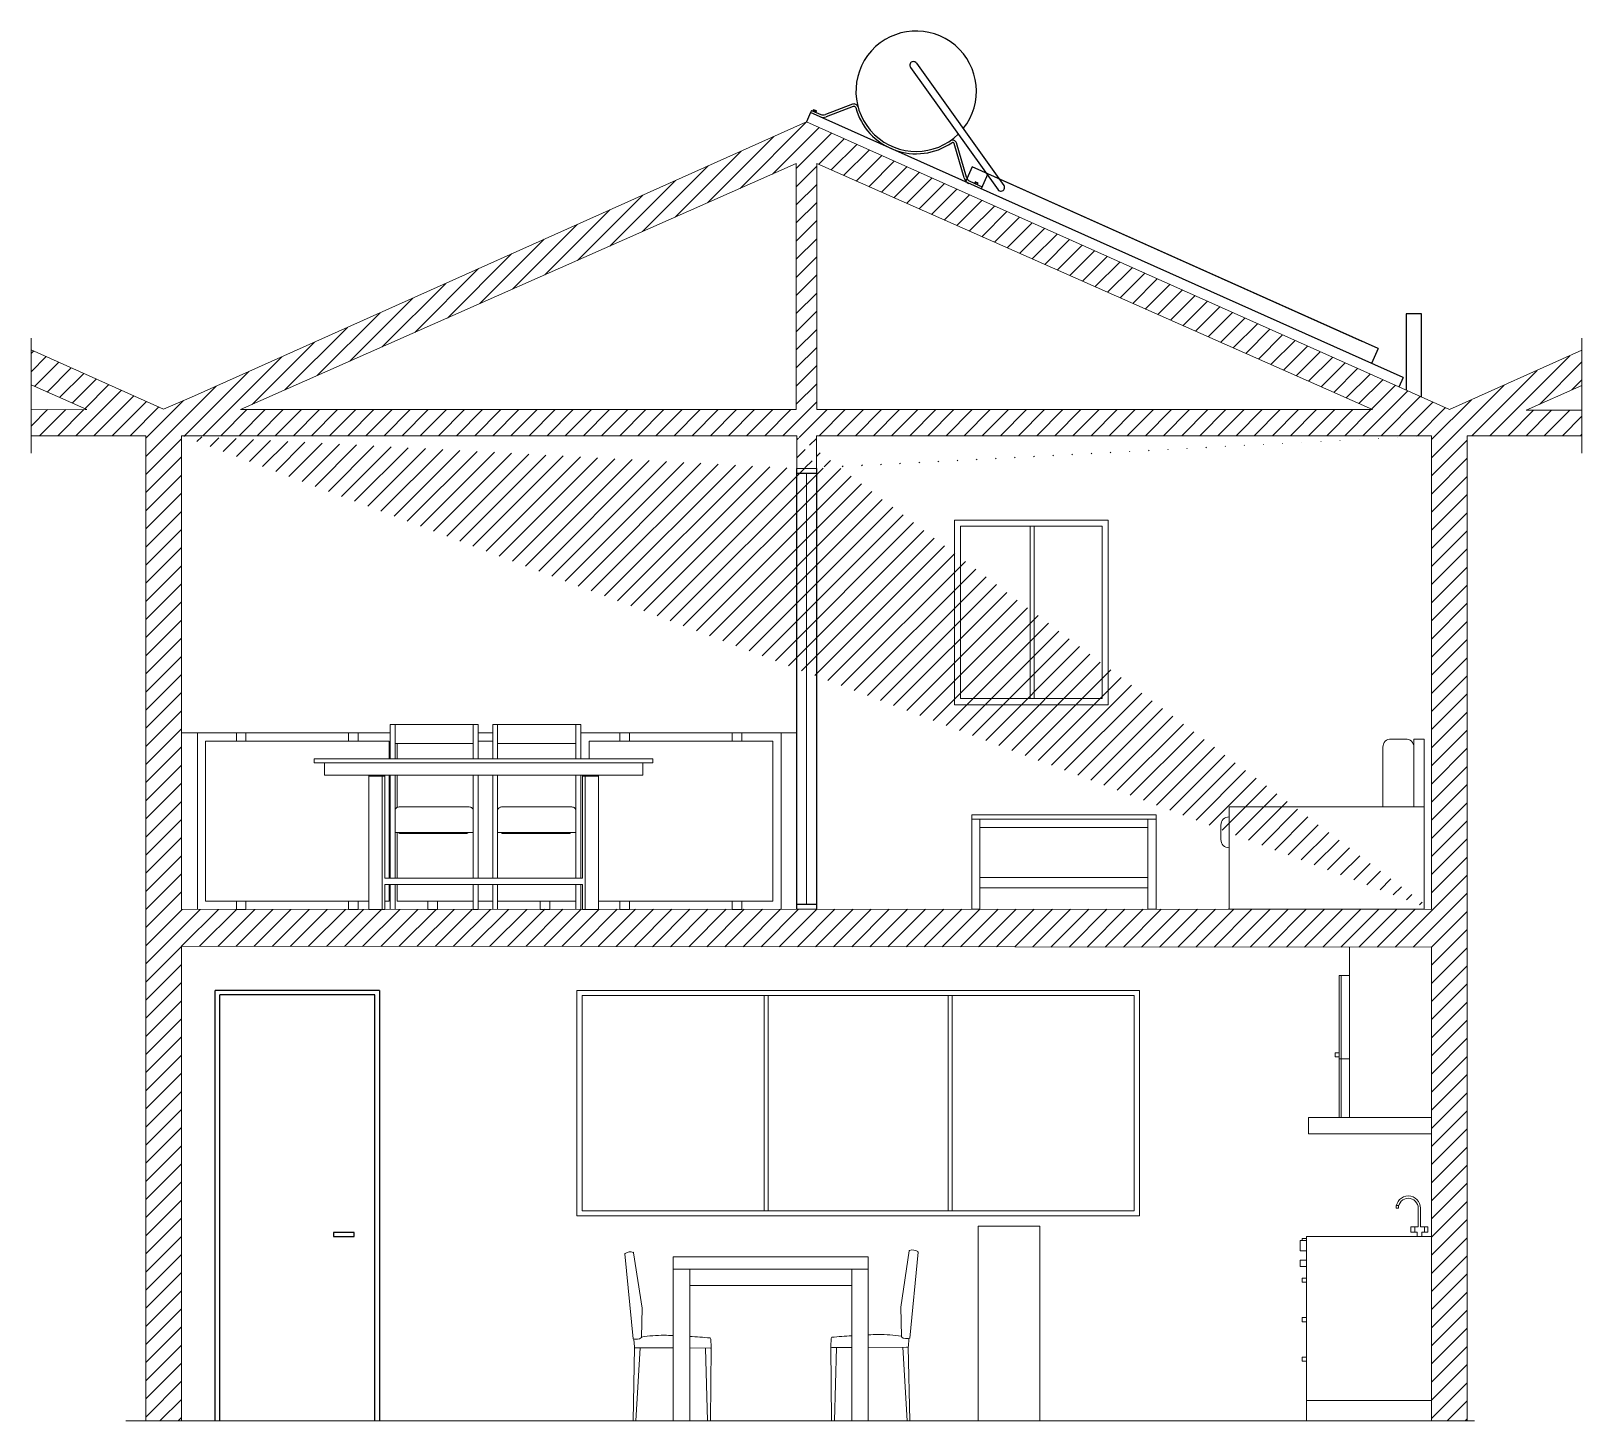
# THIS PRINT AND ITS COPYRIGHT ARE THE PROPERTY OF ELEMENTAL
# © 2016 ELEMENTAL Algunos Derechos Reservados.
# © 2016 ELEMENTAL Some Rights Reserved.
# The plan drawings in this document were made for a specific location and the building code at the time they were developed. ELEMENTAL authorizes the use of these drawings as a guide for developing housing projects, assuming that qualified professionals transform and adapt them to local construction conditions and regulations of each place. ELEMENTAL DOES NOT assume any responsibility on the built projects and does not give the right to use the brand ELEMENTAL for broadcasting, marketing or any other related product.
# Model space of a CAD drawing. Header units: inches. Extents: x -124 to -5, y 41 to 95.
# Drawn here: x -123.97 to -116.4, y 41.15 to 47.93 of the extents above; entities that cross this region are included whole.
import ezdxf

# ---------------------------------------------------------------- set-up
doc = ezdxf.new("R2010")
doc.units = ezdxf.units.IN
doc.header["$MEASUREMENT"] = 0
doc.linetypes.add('0', pattern=[0])
doc.linetypes.add('NASCOSTA2', pattern=[0.1875, 0.125, -0.0625])
for name, color, linetype, lineweight in [('A-DETL-MBND', 7, 'Continuous', 18), ('A-DOOR-FULL', 2, 'Continuous', 25), ('A-FURN', 1, 'Continuous', 18), ('BALCONE', 9, 'Continuous', 25)]:
    doc.layers.add(name, color=color, linetype=linetype, lineweight=lineweight)
doc.layers.add('FINESTRE', color=5, linetype='Continuous')
doc.layers.add('PROIEZIONE', color=11, linetype='NASCOSTA2')

# ---------------------------------------------------------------- blocks, each defined once
blk = doc.blocks.new('6-rob-elev')
at = {"color": 0, "linetype": 'ByBlock'}
for p, q in [((-0.75, 6.167065525391536), (-0.75, 18.33308894519269)), ((0.75, 6.167065525391536), (0.75, 18.33308894519269)), ((14.92762637824353, 20.07898989304766), (13.42762637824353, 20.07898989304766)), ((15.12205441512742, 18.33308894519269), (13.62205441512742, 18.33308894519269)), ((-3.378173840909767, 6.167065525391536), (-3.378173840909767, 2.840210014057448)), ((-1.5, 0), (-1.5, 2.840210014057448)), ((1.5, 0), (1.5, 2.840210014057448)), ((2.99825692176546, 6.167065525391536), (2.99825692176546, 2.840210014057448))]:
    blk.add_line(p, q, dxfattribs=at)
blk.add_line((-1.5, 0), (1.5, 0))
for points in [[(-0.75, 6.167065525391536), (-5.596780914530882, 6.167065525391536), (-5.596780914530882, 2.840210014057448), (-1.5, 2.840210014057448)], [(1.5, 2.840210014057618), (5.56507793505034, 2.840210014057448), (5.56507793505034, 6.167065525391536), (0.75, 6.167065525391536)]]:
    blk.add_lwpolyline(points, dxfattribs=at)
for radius in [7.936027207563711, 6.436027207563711]:
    blk.add_arc((7.186027207563711, 18.33308894519269), radius, 0, 180, dxfattribs=at)

msp = doc.modelspace()

# ---------------------------------------------------------------- hatches: boundary and pattern name
at = {"layer": 'PROIEZIONE', "linetype": '0', "lineweight": 18}
h = msp.add_hatch(dxfattribs=at)
h.set_pattern_fill('ANSI31', color=185, scale=0.5)
h.set_pattern_definition([(45, (0, 0), (-0.04419417382415922, 0.04419417382415922), [])])
h.paths.add_polyline_path([(-116.4035488117013, 46.08288485306689), (-116.6755761829143, 46.08315208511846), (-116.4035488117013, 46.20355318532907), (-116.4035488117013, 46.37527171299197), (-117.0499732819123, 46.08596576499269), (-120.1845791106405, 47.48885218510043), (-123.182784145694, 46.14699524340461), (-123.3190853647868, 46.08874508256969), (-123.9655101678503, 46.37805117953642), (-123.9655101678503, 46.20633265022877), (-123.6934824637848, 46.08593140269546), (-123.9655101678503, 46.0856641703169), (-123.9655101678503, 45.95878477802438), (-123.4059697198276, 45.95878452764766), (-123.4059697497675, 43.47376440790606), (-123.4059697198233, 43.46376442734811), (-123.4059628025458, 41.15376442735189), (-123.2319511450684, 41.15376442735125), (-123.2319511450611, 43.468629373161), (-117.1370001952343, 43.46376440807683), (-117.1370001952434, 41.15376442732848), (-116.9629466638259, 41.15376442732783), (-116.9629466638186, 43.64876450210443), (-116.9629466638113, 45.95876450216576), (-116.4035488117013, 45.95876475247869)])
h.paths.add_polyline_path([(-122.9447585562036, 46.08596576499269), (-120.2345791106406, 47.28552170492369), (-120.2345791106406, 46.08596576499269)], flags=16)
h.paths.add_polyline_path([(-120.1345791106402, 46.08596576499269), (-120.1345791106393, 47.28552193971439), (-117.424370381145, 46.08596576499269)], flags=16)
h.paths.add_polyline_path([(-118.5195248670413, 44.08944719942895), (-118.5195248670413, 43.75350294377688), (-119.3388786387756, 43.75350294377688), (-119.3388786387756, 44.08944719942895)], flags=0)
h.paths.add_polyline_path([(-123.2319511450657, 45.95876442737801), (-123.231951145073, 43.64876442738034)], flags=0)
edge = h.paths.add_edge_path(flags=16)
edge.add_line((-120.2310825405308, 45.9587645021021), (-123.2319511450657, 45.95876442520967))
edge.add_line((-120.2310825405308, 45.79944863177855), (-120.2310825405308, 45.95876442737892))
edge.add_line((-120.1360804414032, 45.79944764681761), (-120.1360804414032, 45.95876442737983))
edge.add_line((-120.1360804414032, 45.95876442737983), (-117.1369652385733, 45.95876442737983))
edge.add_line((-120.2310718599298, 45.79944806739343), (-120.1360697608022, 45.79944806739343))
edge.add_line((-117.1369652385735, 45.9587645021021), (-117.136958321296, 43.64876450210625))
edge.add_line((-123.2319511450657, 45.95876442737801), (-123.231951145073, 43.64876442738034))
edge.add_line((-117.1369658337787, 43.64944719943026), (-123.231951145073, 43.64876442738034))

# ---------------------------------------------------------------- linework, layer by layer
at = {"layer": 'A-DETL-MBND'}
for p, q in [((-123.182784145694, 46.1469952434046), (-120.1845791106395, 47.48885218510088)), ((-120.1845791106395, 47.48885218509997), (-117.0499732819123, 46.08596576499269)), ((-122.9447585562036, 46.08596576499269), (-120.2345791106406, 47.28552170492369)), ((-120.2345791106406, 46.08596576499269), (-120.2345791106406, 47.28552170492378)), ((-120.1345791106393, 47.28552193971439), (-117.424370381145, 46.08596576499269)), ((-120.1345791106402, 46.08596576499269), (-120.1345791106393, 47.28552193971439)), ((-123.9655100016589, 46.37805110515782), (-123.3190853647868, 46.08874508256969)), ((-116.4035486450402, 46.37527178758081), (-117.0499732819123, 46.08596576499269)), ((-123.9655100014242, 46.20633257656748), (-123.6934824637848, 46.08593140269546)), ((-123.3190853647868, 46.08874508256969), (-123.182784145694, 46.1469952434046)), ((-116.4035486452749, 46.20355325899048), (-116.6755761829143, 46.08315208511846)), ((-123.9655100014242, 46.08566417048039), (-123.6934824637848, 46.08593140269546)), ((-122.9447585562036, 46.08596576499269), (-120.2345791106406, 46.08596576499269)), ((-120.1345791106402, 46.08596576499269), (-117.424370381145, 46.08596576499269)), ((-116.4035486452749, 46.08288485290339), (-116.6755761829143, 46.08315208511846)), ((-123.4059697198276, 45.95878452764766), (-123.9655100014241, 45.95878477802431)), ((-123.4059697198278, 45.95876442737801), (-123.4059697497675, 43.47376440790606)), ((-120.2310825405308, 45.9587645021021), (-123.2319511450657, 45.95876442520967)), ((-123.2319511450657, 45.95876442737801), (-123.231951145073, 43.64876442738034)), ((-120.2310825405308, 45.79944863177855), (-120.2310825405308, 45.95876442737892)), ((-120.1360804414032, 45.79944764681761), (-120.1360804414032, 45.95876442737983)), ((-120.1360804414032, 45.95876442737983), (-117.1369652385733, 45.95876442737983)), ((-117.1369652385735, 45.9587645021021), (-117.136958321296, 43.64876450210625)), ((-116.9630889268717, 45.95876450210211), (-116.4035486452751, 45.95876475247876)), ((-116.9629466638113, 45.9587645021021), (-116.9629466638186, 43.64876450210443)), ((-120.2310718599298, 45.79944806739343), (-120.1360697608022, 45.79944806739343)), ((-117.1369658337787, 43.64944719943026), (-123.231951145073, 43.64876442738034)), ((-120.1360840528275, 43.64944863177254), (-120.2310819536994, 43.64944863177254)), ((-116.9629466638186, 43.64876450210443), (-116.9629466638259, 41.1537644273277)), ((-123.4059697497675, 43.47376440790606), (-123.4059697198233, 43.46376442734811)), ((-123.4059697198233, 43.46376442734811), (-123.4059628025458, 41.15376442735226)), ((-123.2319511450611, 43.468629373161), (-123.2319511450684, 41.15376442735044)), ((-117.1370001952343, 43.46376440807683), (-123.2319511450611, 43.468629373161)), ((-117.1370001952343, 43.46376440807683), (-117.1370001952434, 41.15376442732952)), ((-117.1370001952434, 43.42376440793043), (-117.1370001952434, 41.15376442732952)), ((-116.9276687449759, 41.1537644273277), (-123.5029070861616, 41.15376442735226))]:
    msp.add_line(p, q, dxfattribs=at)
at = {"layer": 'A-DOOR-FULL'}
for p, q in [((-122.2669685603111, 43.25375999308119), (-123.0669609309822, 43.25376442734989)), ((-123.0669609309822, 41.15376442735044), (-123.0669609309822, 43.25376442734989)), ((-123.0447609309819, 41.15376442735044), (-123.0447609309819, 43.23156430579832)), ((-122.2890166443409, 43.23156013826167), (-123.0447609309819, 43.23156430579832)), ((-122.2890166443409, 41.15376442735044), (-122.2890166443409, 43.23156013826167)), ((-122.2669685603111, 43.25375999308119), (-122.2669685603111, 41.15376442735044)), ((-122.3906116000759, 42.07376442735051), (-122.4906116000754, 42.07376442735051)), ((-122.4906116000754, 42.07376442735051), (-122.4906116000754, 42.05376442735007)), ((-122.4906116000754, 42.05376442735007), (-122.3906116000759, 42.05376442735007)), ((-122.3906116000759, 42.05376442735007), (-122.3906116000759, 42.07376442735051))]:
    msp.add_line(p, q, dxfattribs=at)
at = {"layer": 'A-FURN', "color": 1}
for p, q in [((-119.4637352938877, 45.54683011468398), (-118.7137352938877, 45.54683011468398)), ((-119.4637352938877, 44.64683011468344), (-119.4637352938877, 45.54683011468398)), ((-118.7137352938877, 45.54683011468398), (-118.7437352938884, 45.54683011468398)), ((-118.7137352938877, 45.54683011468398), (-118.7337352938882, 45.54683011468398)), ((-118.7137352938877, 45.54683011468398), (-118.7137352938877, 44.64683011468344)), ((-118.7137352938877, 45.54683011468398), (-118.7137352938877, 45.54683011468398)), ((-119.433735293888, 44.67683011468409), (-119.433735293888, 45.51683011468424)), ((-118.7437352938884, 45.51683011468424), (-119.433735293888, 45.51683011468424)), ((-119.0937352938878, 44.67683011468409), (-119.0937352938878, 45.51683011468424)), ((-119.0737352938874, 44.67683011468409), (-119.0737352938874, 45.51683011468424)), ((-118.7437352938884, 45.51683011468424), (-118.7437352938884, 44.67683011468409)), ((-119.4637352938877, 44.64683011468344), (-118.7137352938877, 44.64683011468344)), ((-118.7437352938884, 44.67683011468409), (-119.433735293888, 44.67683011468409)), ((-119.433735293888, 44.67683011468409), (-119.0937352938878, 44.67683011468409)), ((-119.0937352938878, 44.67683011468409), (-119.0737352938874, 44.67683011468409)), ((-119.0737352938874, 44.67683011468409), (-119.0937352938878, 44.67683011468409)), ((-118.7437352938884, 44.67683011468409), (-119.0837352938885, 44.67683011468409)), ((-118.7337352938882, 44.64683011468344), (-118.7337352938882, 44.64683011468344)), ((-121.3034993873404, 42.15376442735044), (-121.3034993873404, 43.25376442734989)), ((-121.3034993873404, 43.25376442734989), (-118.5614194133038, 43.25376442734989)), ((-121.2784993873399, 43.22876442735026), (-121.2784993873399, 42.17876442735007)), ((-121.2784993873399, 43.22876442735026), (-118.5864194133043, 43.22876442735026)), ((-120.3811993873402, 43.22876442735026), (-120.3911993873404, 43.22876442735026)), ((-120.3911993873404, 43.22876442735026), (-120.3911993873404, 42.17876442735007)), ((-120.3811993873402, 43.22876442735026), (-120.37119938734, 43.22876442735026)), ((-120.37119938734, 43.22876442735026), (-120.37119938734, 42.17876442735007)), ((-119.4837194133039, 43.22876442735026), (-119.4937194133042, 43.22876442735026)), ((-119.4937194133042, 43.22876442735026), (-119.4937194133042, 42.17876442735007)), ((-118.5864194133043, 43.22876442735026), (-119.4837194133039, 43.22876442735026)), ((-119.4837194133039, 43.22876442735026), (-119.4737194133037, 43.22876442735026)), ((-119.4737194133037, 43.22876442735026), (-119.4737194133037, 42.17876442735007)), ((-118.5864194133043, 42.17876442735007), (-118.5864194133043, 43.22876442735026)), ((-118.5614194133038, 43.25376442734989), (-118.5614194133038, 42.15376442735044)), ((-121.3034993873404, 42.15376442735044), (-118.5614194133038, 42.15376442735044)), ((-121.2784993873399, 42.17876442735007), (-118.5864194133043, 42.17876442735007)), ((-121.2784993873399, 42.15376442735044), (-121.2784993873399, 42.15376442735044)), ((-118.5614194133038, 42.17876442735007), (-118.5614194133038, 42.17876442735007))]:
    msp.add_line(p, q, dxfattribs=at)
at = {"layer": 'A-FURN'}
for p, q in [((-117.3337427690882, 44.47944719943018), (-117.2637427689494, 44.47944719943018)), ((-117.3737427690891, 44.14944677661617), (-117.3737427690891, 44.43944719943022)), ((-122.5842430697482, 44.3826390977448, 1), (-120.9334994158887, 44.3826390977448, 1)), ((-122.5842430697482, 44.3826390977448, 1), (-122.5842430697482, 44.36260606813914, 1)), ((-122.5842430697482, 44.36260606813914, 1), (-122.5842430697482, 44.36260606813914, 1)), ((-122.5842430697482, 44.36260606813914, 1), (-120.9334994158887, 44.36260606813914, 1)), ((-122.5351511400547, 44.36260606813914, 1), (-122.5351511400547, 44.30256201511577, 1)), ((-120.9825913455822, 44.36260606813914, 1), (-120.9825913455822, 44.30256201511577, 1)), ((-120.9334994158887, 44.3826390977448, 1), (-120.9334994158887, 44.36260606813914, 1)), ((-122.5351511400547, 44.30256201511577, 1), (-120.9825913455822, 44.30256201511577, 0.9999999999999999)), ((-122.3188054274676, 44.2989296526049, 1), (-122.3188054274676, 44.30256201511577, 1)), ((-122.3188054274676, 44.2989296526049, 1), (-122.2406545976852, 44.2989296526049, 1)), ((-121.1989370581693, 44.2989296526049, 1), (-121.1989370581693, 44.30256201511577, 0.9999999999999993)), ((-121.6907983876842, 44.14884669150172, 1), (-121.6907983876842, 44.03508820655236, 1)), ((-121.6907983876842, 44.03508820655236, 1), (-121.6907983876842, 44.12682892022178, 1)), ((-121.3290150734608, 44.14816875501594, 1), (-121.6707983876847, 44.14816875501594, 1)), ((-119.378878639354, 44.08944719942895), (-118.4788786387759, 44.08944719942895)), ((-119.3388786387756, 43.64944719942844), (-119.3388786387756, 44.08944719942895)), ((-118.5195248670413, 43.64944719942844), (-118.5195248670413, 44.08944719942895)), ((-118.4788786387759, 44.10944719942847), (-118.4788786387759, 43.64944719942844)), ((-117.7578131744755, 44.14944226036562), (-117.7578131744755, 44.14944226036562)), ((-117.1737427690911, 43.64944719943026), (-117.1737427690911, 44.14944719943026)), ((-121.8089741361234, 44.02347844069493, 1), (-122.1907558865757, 44.02347844069493, 1)), ((-121.8413421630982, 44.01925002111523, 1), (-122.1677321502436, 44.01925002111523, 1)), ((-121.3090150734603, 44.02347844069493, 1), (-121.6907968239136, 44.02347844069493, 1)), ((-121.3396173859916, 44.01924089147644, 1), (-121.6660073731379, 44.01924089147644, 1)), ((-119.3382324105111, 44.04804114647516, -0.03997005634372641), (-118.5195248670413, 44.04804114647516)), ((-118.1637411368417, 44.05944719943011), (-118.1637427690882, 43.9894471994304)), ((-118.5195248670413, 43.80350294377706), (-119.3388786387756, 43.80350294377706)), ((-119.3388786387756, 43.75350294377688), (-118.5195248670413, 43.75350294377688)), ((-119.3788786387756, 43.64944719942844), (-119.3388786387756, 43.64944719942844)), ((-118.5195248670413, 43.64944719942844), (-118.4788786387759, 43.64944719942844)), ((-118.1237411368417, 43.64944719943026), (-117.1737427690911, 43.64944719943026)), ((-117.1369658337787, 43.64944719943026), (-117.1369658337787, 43.64944719943026)), ((-117.5370001952439, 42.63376442735), (-117.5370001952439, 43.46420989354349)), ((-117.5870001952441, 42.63376442735), (-117.5870001952441, 43.32566442734981)), ((-117.5870001952441, 43.32566442734981), (-117.5370001952439, 43.32566442734981)), ((-117.5870001952441, 43.32566442734981), (-117.5870001952441, 42.94966442735051)), ((-117.5870001952441, 43.32566442734981), (-117.5770001952439, 43.32566442734981)), ((-117.5770001952439, 43.32566442734981), (-117.5770001952439, 42.63376442735)), ((-117.5870001952441, 42.94966442735051), (-117.6070001952436, 42.94966442735051)), ((-117.6070001952436, 42.94966442735051), (-117.6070001952436, 42.92966442735008)), ((-117.6070001952436, 42.92966442735008), (-117.5870001952441, 42.92966442735008)), ((-117.5870001952441, 42.92966442735008), (-117.5870001952441, 42.91966442734986)), ((-117.5870001952441, 42.91966442734986), (-117.5370001952439, 42.91966442734986)), ((-117.7370001952437, 42.63376442735), (-117.1370001952434, 42.63376442735)), ((-117.7370001952437, 42.63376442735), (-117.7370001952437, 42.55376442735007)), ((-117.1370001952434, 42.63376442735), (-117.5370001952439, 42.63376442735)), ((-117.1370001952434, 42.55376442735007), (-117.7370001952437, 42.55376442735007)), ((-119.3474619945707, 41.15376442735044), (-119.3474619945707, 42.10376442735026)), ((-119.3474619945707, 42.10376442735026), (-119.0474619945705, 42.10376442735026)), ((-119.0474619945705, 42.10376442735026), (-119.0474619945705, 41.15376442735044)), ((-117.7474619945703, 41.15376442735044), (-117.7474619945703, 42.05376442735007)), ((-117.7474619945703, 42.05376442735007), (-117.1370001952434, 42.05376442735007)), ((-117.7474619945703, 42.05376442735007), (-117.7474619945703, 42.04376442734986)), ((-117.7474619945703, 42.05376442735007), (-117.7474619945703, 42.03376442735055)), ((-117.7474619945703, 42.05376442735007), (-117.7474619945703, 41.93736442735019)), ((-119.6406066858396, 41.97780677377443), (-119.6804793122161, 41.55834355548279)), ((-117.7474619945703, 42.03376442735055), (-117.77746199457, 42.03376442735055)), ((-117.77746199457, 42.03376442735055), (-117.77746199457, 41.98376442735037)), ((-117.77746199457, 41.98376442735037), (-117.7474619945703, 41.98376442735037)), ((-117.7474619945703, 42.04376442734986), (-117.7674619945707, 42.04376442734986)), ((-117.7674619945707, 42.04376442734986), (-117.7674619945707, 42.03376442735055)), ((-117.7474619945703, 42.02376442735033), (-117.7474619945703, 41.85086442734985)), ((-121.0695548779046, 41.96866184142721), (-121.030215400168, 41.55480738946437)), ((-120.8341092633106, 41.95376442735062), (-120.8341092633106, 41.89376442735022)), ((-120.8341092633106, 41.95376442735062), (-120.2002145975299, 41.95376442735062)), ((-120.8341092633106, 41.89376442735022), (-120.1970808674193, 41.89376442735022)), ((-120.8341092633106, 41.89376442735022), (-120.8341092633106, 41.50668410338415)), ((-120.7541092633107, 41.89376442735022), (-120.7541092633107, 41.15376442735044)), ((-120.7541092633107, 41.89376442735022), (-120.7541092633107, 41.81376442735029)), ((-120.7541092633107, 41.89376442735022), (-120.7541092633107, 41.56216183045501)), ((-120.2002145975299, 41.95376442735062), (-119.8841092633108, 41.95376442735062)), ((-120.1970808674193, 41.89376442735022), (-119.8841092633108, 41.89376442735022)), ((-119.9641092633107, 41.15376442735044), (-119.9641092633107, 41.89376442735022)), ((-119.8841092633108, 41.95376442735062), (-119.8841092633108, 41.15376442735044)), ((-117.7474619945703, 41.93736442735019), (-117.77746199457, 41.93736442735019)), ((-117.77746199457, 41.93736442735019), (-117.77746199457, 41.90736442735044)), ((-117.77746199457, 41.90736442735044), (-117.7474619945703, 41.90736442735044)), ((-117.7574619945705, 41.85086442734985), (-117.7674619945707, 41.85086442734985)), ((-117.7674619945707, 41.85086442734985), (-117.7674619945707, 41.83086442735032)), ((-117.7674619945707, 41.83086442735032), (-117.7474619945703, 41.83086442735032)), ((-117.7474619945703, 41.85086442734985), (-117.7574619945705, 41.85086442734985)), ((-117.7474619945703, 41.83086442735032), (-117.7474619945703, 41.65796442734984)), ((-120.7541092633107, 41.81376442735029), (-120.1929025606047, 41.81376442735029)), ((-120.1929025606047, 41.81376442735029), (-119.9641092633107, 41.81376442735029)), ((-117.7474619945703, 41.65796442734984), (-117.7674619945707, 41.65796442734984)), ((-117.7674619945707, 41.65796442734984), (-117.7674619945707, 41.63796442735031)), ((-117.7674619945707, 41.63796442735031), (-117.7474619945703, 41.63796442735031)), ((-117.7474619945703, 41.63796442735031), (-117.7474619945703, 41.46506442734983)), ((-120.9892355668041, 41.56039834124215), (-120.989174127774, 41.56307093907083)), ((-120.062765177631, 41.15376442735044), (-120.0660691944947, 41.51576289665638)), ((-119.7220145251546, 41.56401027868662), (-119.722076796838, 41.56671909692261)), ((-119.680915214001, 41.15376442735044), (-119.6883963642519, 41.51552175857444)), ((-121.0297853269546, 41.153764427343), (-121.0224042093684, 41.51255817542472)), ((-120.9958897668309, 41.51027231177625), (-121.0171903256957, 41.153764427343)), ((-120.8341092633106, 41.50668410338415), (-120.8341092633106, 41.15376442735044)), ((-120.7541092633107, 41.50654061923353), (-120.7541092633107, 41.15376442735044)), ((-120.6767092709439, 41.50969984499636), (-120.6767092709439, 41.50969984499636)), ((-120.6767092709439, 41.50969984499636), (-120.6670492906994, 41.15376442734164)), ((-120.653041191738, 41.15376442734164), (-120.6497813538578, 41.51279608917787)), ((-120.0387763365613, 41.51262469059668), (-120.0485672337779, 41.15376442735044)), ((-120.0387763365613, 41.51262469059668), (-120.0387763365613, 41.51262469059668)), ((-119.7152701440197, 41.51320491573836), (-119.6936809091318, 41.15376442735044)), ((-117.7474619945703, 41.46506442734983), (-117.7674619945707, 41.46506442734983)), ((-117.7674619945707, 41.46506442734983), (-117.7674619945707, 41.4450644273503)), ((-117.7674619945707, 41.4450644273503), (-117.7474619945703, 41.4450644273503)), ((-117.7474619945703, 41.15376442735044), (-117.7474619945703, 41.25376442734989)), ((-117.7474619945703, 41.25376442734989), (-117.1370001952434, 41.25376442734989)), ((-120.062765177631, 41.15376442735044), (-120.062765177631, 41.15376442735044))]:
    msp.add_line(p, q, dxfattribs=at)
at = {"layer": 'A-FURN', "lineweight": 0}
for p, q in [((-122.2406545976852, 44.2989296526049, 1), (-122.2533678664738, 44.2989296526049, 1)), ((-122.2406545976852, 44.30256201511577, 1), (-122.2406545976852, 44.2989296526049, 1)), ((-121.2770878879507, 43.80030534427817, 1), (-121.2770878879507, 44.2989296526049, 1)), ((-121.2770878879507, 44.2989296526049, 1), (-121.2643746191622, 44.2989296526049, 1)), ((-121.2643746191622, 44.2989296526049, 1), (-121.2643746191622, 43.80030534427817, 1)), ((-121.2643746191622, 44.2989296526049, 1), (-121.1989370581693, 44.2989296526049, 1)), ((-121.1989370581693, 44.2989296526049, 1), (-121.1989370581693, 43.80030534427817, 1)), ((-122.1677321502436, 44.01925002111523, 1), (-122.1747241064538, 44.02348757033371, 1)), ((-121.8413421630982, 44.01925002111523, 1), (-121.834350206888, 44.02348757033371, 1)), ((-121.6743977205894, 44.02347844069493, 1), (-121.6660073731379, 44.01924089147644, 1)), ((-121.3396173794814, 44.01924089074404, 2), (-121.3326254232712, 44.02347843996253, 2)), ((-121.2643746191622, 43.80030534427817, 1), (-121.2643746191622, 43.76937522713899, 1)), ((-121.1989370581693, 43.80030534427817, 1), (-121.1989370581693, 43.76937522713899, 1)), ((-122.2143173398569, 43.64876082570765, 1), (-122.2143173398569, 43.76937522713899, 1)), ((-122.1906519477395, 43.76937522713899, 1), (-122.1906519477395, 43.64876082570765, 1)), ((-121.7144087440062, 43.64877363147036, 1), (-121.7144087440062, 43.76937522713899, 1)), ((-121.6907983876842, 43.76937522713899, 1), (-121.6907983876842, 43.64877363147036, 1)), ((-121.6907791688779, 43.76937522713899, 1), (-121.690770789514, 43.64877375922163, 1)), ((-121.3090150734603, 43.76937522713899, 1), (-121.3090150734603, 43.64876082570765, 1)), ((-121.2853496813438, 43.64876082570765, 1), (-121.2853496813438, 43.76937522713899, 1)), ((-121.2853496813438, 43.76937522713899, 1), (-121.2853496813438, 43.65473582301468, 1)), ((-121.2770878879507, 43.76937522713899, 1), (-121.2843526129734, 43.76937522713899, 1)), ((-121.2843526129734, 43.76937522713899, 1), (-121.2770878879507, 43.76937522713899, 1)), ((-121.2770878879507, 43.64876445213876, 1), (-121.2770878879507, 43.76937522713899, 1)), ((-121.2643746191622, 43.76937522713899, 1), (-121.2643746191622, 43.64876445213876, 1)), ((-121.1989370581693, 43.76937522713899, 1), (-121.1989370581693, 43.64876445259181, 1)), ((-121.2643746191622, 43.64876445213876, 1), (-121.2770878879507, 43.64876445213876, 1)), ((-121.1989370581693, 43.64876445259181, 1), (-121.2643746191622, 43.64876445259181, 1))]:
    msp.add_line(p, q, dxfattribs=at)
at = {"layer": 'A-FURN', "lineweight": 0, "elevation": 1}
for points in [[(-122.2143173398569, 44.3826390977448), (-122.2143173398569, 44.55000311038395), (-122.1906519477395, 44.55000311038395), (-122.1906519477395, 44.3826390977448)], [(-121.8089741361234, 44.3826390977448), (-121.8089741361234, 44.55000311038395), (-121.7853087440059, 44.55000311038395), (-121.7853087440059, 44.3826390977448)], [(-121.7144087440062, 44.3826390977448), (-121.7144087440062, 44.55000311038395), (-121.6907983876842, 44.55000311038395), (-121.6907983876842, 44.3826390977448)], [(-121.3090150734603, 44.3826390977448), (-121.3090150734603, 44.55000311038395), (-121.2853496813438, 44.55000311038395), (-121.2853496813438, 44.3826390977448)], [(-122.3188054274676, 44.2989296526049), (-122.3188054274676, 43.76937522713899), (-122.3188054274676, 43.6487817880253), (-122.2533678664738, 43.6487817880253), (-122.2406545976852, 43.6487817880253), (-122.2406545976852, 43.76937522713899)], [(-122.2533678664738, 44.2989296526049), (-122.2533678664738, 43.80030534427817), (-122.2533678664738, 43.76937522713899), (-122.2533678664738, 43.6487817880253)], [(-122.2143173398569, 43.80030534427817), (-122.2143173398569, 44.04598529408588), (-122.2143173398569, 44.05869856287347), (-122.2143173398569, 44.0714668674583), (-122.2143173398569, 44.0841801362468), (-122.2143173398569, 44.09694844083072), (-122.2143173398569, 44.10966170961922), (-122.2143173398569, 44.12243001420313), (-122.2143173398569, 44.13514328299163), (-122.2143173398569, 44.30256201511577)], [(-122.1906519477395, 44.30256201511577), (-122.1906519477395, 44.13514328299163), (-122.1906519477395, 44.12243001420313), (-122.1906519477395, 44.10966170961922), (-122.1906519477395, 44.09694844083072), (-122.1906519477395, 44.0841801362468), (-122.1906519477395, 44.0714668674583), (-122.1906519477395, 44.05869856287347), (-122.1906519477395, 44.04598529408588), (-122.1906519477395, 43.80030534427817)], [(-121.8089741361234, 43.80030534427817), (-121.8089741361234, 44.04598529408588), (-121.8089741361234, 44.05869856287347), (-121.8089741361234, 44.0714668674583), (-121.8089741361234, 44.0841801362468), (-121.8089741361234, 44.09694844083072), (-121.8089741361234, 44.10966170961922), (-121.8089741361234, 44.12243001420313), (-121.8089741361234, 44.13514328299163), (-121.8089741361234, 44.30256201511577)], [(-121.7853087440059, 44.30256201511577), (-121.7853087440059, 44.13514328299163), (-121.7853087440059, 44.12243001420313), (-121.7853087440059, 44.10966170961922), (-121.7853087440059, 44.09694844083072), (-121.7853087440059, 44.0841801362468), (-121.7853087440059, 44.0714668674583), (-121.7853087440059, 44.05869856287347), (-121.7853087440059, 44.04598529408588), (-121.7853087440059, 43.80030534427817)], [(-121.7144087440062, 43.80030534427817), (-121.7144087440062, 44.04598529408588), (-121.7144087440062, 44.05869856287347), (-121.7144087440062, 44.0714668674583), (-121.7144087440062, 44.0841801362468), (-121.7144087440062, 44.09694844083072), (-121.7144087440062, 44.10966170961922), (-121.7144087440062, 44.12243001420313), (-121.7144087440062, 44.30256201511577)], [(-121.6907983876842, 44.30256201511577), (-121.6907983876842, 44.13514328299163), (-121.6907983876842, 44.12243001420313), (-121.6907983876842, 44.10966170961922), (-121.6907983876842, 44.09694844083072), (-121.6907983876842, 44.0841801362468), (-121.6907983876842, 44.0714668674583), (-121.6907983876842, 44.05869856287347), (-121.6907983876842, 44.04598529408588), (-121.6907813178956, 43.80030534427817)], [(-121.3090150734603, 43.80030534427817), (-121.3090150734603, 44.04598529408588), (-121.3090150734603, 44.05869856287347), (-121.3090150734603, 44.0714668674583), (-121.3090150734603, 44.0841801362468), (-121.3090150734603, 44.09694844083072), (-121.3090150734603, 44.10966170961922), (-121.3090150734603, 44.12243001420313), (-121.3090150734603, 44.13514328299163), (-121.3090150734603, 44.30256201511577)], [(-121.2853496813438, 44.30256201511577), (-121.2853496813438, 44.13514328299163), (-121.2853496813438, 44.12243001420313), (-121.2853496813438, 44.10966170961922), (-121.2853496813438, 44.09694844083072), (-121.2853496813438, 44.0841801362468), (-121.2853496813438, 44.0714668674583), (-121.2853496813438, 44.05869856287347), (-121.2853496813438, 44.04598529408588), (-121.2853496813438, 43.80030534427817)], [(-121.7853087440059, 44.04598529408588), (-121.7853087440059, 43.80030534427817)], [(-121.6907983876842, 44.04598529408588), (-121.6907983876842, 43.80030534427817)], [(-122.1906519477395, 43.76937522713899), (-122.1906519477395, 43.65473582301468)], [(-121.7853087440059, 43.76937522713899), (-121.7853087440059, 43.64876082570765), (-121.8089741361234, 43.64876082570765), (-121.8089741361234, 43.76937522713899)], [(-121.7853087440059, 43.76937522713899), (-121.7853087440059, 43.65473582301468)]]:
    msp.add_lwpolyline(points, dxfattribs=at)
at = {"layer": 'A-FURN', "elevation": 1}
for points in [[(-121.8089741361234, 44.45721275896642), (-121.8089741361234, 44.55000311038395), (-122.1907574503472, 44.55000311038395), (-122.1907574503472, 44.45721275896642), (-121.8089741361234, 44.45721275896642)], [(-121.3090150734603, 44.45721275896642), (-121.3090150734603, 44.55000311038395), (-121.6907983876842, 44.55000311038395), (-121.6907983876842, 44.45721275896642), (-121.3090150734603, 44.45721275896642)]]:
    msp.add_lwpolyline(points, dxfattribs=at)
at = {"layer": 'A-FURN', "lineweight": 0}
for points in [[(-121.7144087440062, 44.3826390977448), (-121.7144087440062, 44.55000311038395), (-121.6907983876842, 44.55000311038395)], [(-122.2406545976852, 43.80030534427817), (-122.2406545976852, 44.2989296526049)], [(-121.7144087440062, 44.13514328299163), (-121.7144087440062, 44.30256201511577)], [(-121.2770878879507, 44.30256201511577), (-121.2770878879507, 44.2989296526049)], [(-121.3098341863458, 43.80030534427817), (-121.6898013193137, 43.80030534427817)]]:
    msp.add_lwpolyline(points, dxfattribs=at)
at = {"layer": 'A-FURN'}
for points in [[(-117.2637427689494, 44.47944719943018, -0.4496957339340958), (-117.2237427689494, 44.43944719943022), (-117.2237427689494, 44.14944677661617)], [(-118.1237411368417, 43.64944719943026, -0.02991070279893096), (-118.1282605357734, 43.64944719943026, -0.02991070279893096)], [(-120.8341092633106, 41.50998215004904), (-121.0140403033999, 41.51030486570573, -0.04129475804001177), (-121.0215524968632, 41.51093992166454, -0.1172723986014188), (-121.0230291708282, 41.51499555676412), (-121.0257303509394, 41.55069097441822), (-121.0255028634144, 41.55197880174376), (-121.030215400168, 41.55480738946437)], [(-120.6509222222118, 41.55221082036417), (-120.6495391669984, 41.51352036094715, -0.3203719800098803), (-120.6541015137379, 41.50965929681036, -0.3203719800098803)], [(-120.0649128645115, 41.55571179635547), (-120.0663146635949, 41.51649698412541, 0.3203719800098803), (-120.0616904856076, 41.51258359288124, 0.3203719800098803)], [(-119.8841092633108, 41.5129020940177), (-119.6968736221349, 41.51323791085463, 0.04129475804001177), (-119.6892596195991, 41.51388157341546, 0.1172723986014188), (-119.6877629329962, 41.51799217254768), (-119.6850251451166, 41.55417135268374), (-119.6852557156687, 41.55547663329992), (-119.6804793122161, 41.55834355548279)]]:
    msp.add_lwpolyline(points, format="xyb", dxfattribs=at)
for points in [[(-117.1737427690911, 44.14944719943026), (-117.2237427690895, 44.14944677661617), (-117.2237427690895, 44.47944719943018), (-117.1737427690911, 44.47944719943018), (-117.1737427690911, 44.14944719943026)], [(-119.3388786387756, 43.64944719943026), (-119.3388786387756, 43.64944719942844), (-119.3788786387756, 43.64944719942844), (-119.3788786387765, 44.10944719942847), (-118.4788786387759, 44.10944719942847)], [(-117.2237427690895, 44.14944677661617), (-117.3737427690891, 44.14944226036562), (-117.3737427690891, 44.14944226036562), (-118.1237411368417, 44.14944719943026), (-118.1237411368417, 43.64944719943026), (-118.1237411368417, 43.64944719943026), (-118.1237411368417, 43.64944719943026)], [(-120.989174127774, 41.56307093907083), (-120.9859792981858, 41.70385847753198), (-121.0275342786633, 41.973965850637)], [(-119.722076796838, 41.56671909692261), (-119.725314924384, 41.7094146598148), (-119.683196769645, 41.9831826656183)], [(-120.6541015137379, 41.50965929681036), (-120.7541092633107, 41.50983866589843)], [(-120.0616904856076, 41.51258359288124), (-119.9641092633107, 41.51275860986618)]]:
    msp.add_lwpolyline(points, dxfattribs=at)
at = {"layer": 'A-FURN', "elevation": 1}
msp.add_lwpolyline([(-121.8289741361229, 44.14816875501594), (-122.1707574503468, 44.14816875501594, 0.4496957339340887), (-122.1907574503472, 44.12816875501551)], format="xyb", dxfattribs=at)
at = {"layer": 'A-FURN', "lineweight": 0, "elevation": 1}
for points in [[(-122.2406545976852, 43.80030534427817), (-122.2133568430579, 43.80030534427817)], [(-122.2133568430579, 43.80030534427817), (-121.807963172512, 43.80030534427817)], [(-121.807963172512, 43.80030534427817), (-121.2843526129734, 43.80030534427817)], [(-121.2843526129734, 43.80030534427817), (-121.2770878879507, 43.80030534427817)], [(-122.2133568430579, 43.76937522713899), (-122.2406545976852, 43.76937522713899)], [(-121.807963172512, 43.76937522713899), (-122.2133568430579, 43.76937522713899)], [(-121.2843526129734, 43.76937522713899), (-121.807963172512, 43.76937522713899)]]:
    msp.add_lwpolyline(points, close=True, dxfattribs=at)
at = {"layer": 'A-FURN'}
for centre, radius, start, end in [((-117.336002468555, 44.441706898897), 0.03780788973306756, 86.57350752840081, 183.4264924716514), ((-121.82784428639, 44.12929860474935, 1), 0.01890394486652094, 356.5735075283486, 93.42649247159922), ((-121.6719282374176, 44.12929860474935, 1), 0.01890394486652094, 86.57350752840081, 183.4264924716514), ((-121.3278852237278, 44.12929860474935, 1), 0.01890394486652094, 356.5735075283486, 93.42649247159922), ((-118.1260008363076, 44.06170689889598), 0.03780788973325697, 86.57350752871238, 183.4264924719666), ((-118.1260024685541, 43.98718749996453), 0.03780788973304189, 176.5735075283486, 273.4264924715992), ((-121.0633929581169, 41.96635684907699), 0.006578924319810079, 138.2789655023478, 159.4906601492649), ((-121.043572273759, 41.93562714412121), 0.04294417522081039, 70.36266057572765, 125.1620360833389), ((-121.0303322598499, 41.97349971557026), 0.002836543780886759, 9.458434338310008, 76.31134485156157), ((-119.6803608687921, 41.98271021325229), 0.002874986066991479, 103.6886551484384, 170.54156566169), ((-119.6669414194709, 41.94432437342414), 0.04352617655690594, 54.83796391666114, 109.6373394242724), ((-119.6468521151034, 41.97547054299423), 0.00666808525315001, 20.50933985073508, 41.72103449765222), ((-121.0145358487886, 41.59286125718529), 0.04115756528302052, 247.6065911547347, 307.9314074077707), ((-120.8741834068602, 40.83439745242697), 0.7376909353069585, 90.38473027220401, 98.96779429889669), ((-121.0061697673897, 37.57293953346755), 4.001149323672389, 87.53536275674219, 88.18060405558067), ((-121.0061697673897, 37.57293953346755), 4.001149323672389, 84.95963478979368, 86.3881446356084), ((-120.6997879324432, 41.5282998105796), 0.05438354455536913, 25.95790833649228, 33.88050904096799), ((-120.0153849012856, 41.5314767323872), 0.05512057805129942, 146.119490959032, 154.0420916635303), ((-119.7048508236573, 37.52251139814791), 4.055374937281722, 93.66539508474962, 95.0403652102063), ((-119.7048508236573, 37.52251139814791), 4.055374937281722, 91.81939594441934, 92.53345245948279), ((-119.8386259305723, 40.82817025603902), 0.7476884986031834, 81.03220570110332, 89.61526972779599), ((-119.6963713608617, 41.59691314860186), 0.04171535357123405, 232.0685925922293, 292.3934088452653)]:
    msp.add_arc(centre, radius, start, end, dxfattribs=at)
at = {"layer": 'BALCONE'}
for p, q in [((-119.677373862635, 47.75454779190579), (-119.2508080499817, 47.15841001103411)), ((-119.6485912045998, 47.77560889850713), (-119.2219135929687, 47.17931833023442)), ((-119.9606141046176, 47.57505064271129), (-120.0926053701902, 47.5246747995435)), ((-120.1595203574149, 47.54506863234485), (-120.164254523667, 47.53449028591979)), ((-120.1595203574149, 47.54506863234485), (-120.1153815347777, 47.52531502283284)), ((-120.1503285025753, 47.54840117374818), (-120.1528852995349, 47.54268809090638)), ((-120.1473423160766, 47.54706475473006), (-120.1498991130372, 47.54135167188917)), ((-120.1362388865106, 47.54268446648905), (-120.1496183306187, 47.54867221828238)), ((-120.1415108254347, 47.53759763070968), (-120.1389540284742, 47.54331071355057)), ((-120.138524638937, 47.53626121169157), (-120.1359678419764, 47.54197429453245)), ((-119.9564816451872, 47.5642230611594), (-120.0884729107599, 47.51384721799161)), ((-119.4161440806844, 47.21587189519425), (-119.4638764016851, 47.38354994827944)), ((-119.4049975337781, 47.21904494345665), (-119.4525820818614, 47.38657118577441)), ((-119.38852571661, 47.20002256721011), (-119.3281475006385, 47.17300128231739)), ((-119.3627405782524, 47.19592905545699), (-119.3652973752129, 47.1902159726161)), ((-119.3597543917546, 47.19459263643887), (-119.3623111887143, 47.18887955359799)), ((-119.3486509621877, 47.19021234819786), (-119.3620304062958, 47.19620009999119)), ((-119.3539229011118, 47.18512551241849), (-119.3513661041513, 47.19083859525938)), ((-119.3509367146141, 47.18378909340038), (-119.3483799176535, 47.18950217624126)), ((-119.3281475006385, 47.17300128231739), (-119.3328816668915, 47.16242293589232)), ((-119.3281475006385, 47.17300128231739), (-119.3328816668915, 47.16242293589141))]:
    msp.add_line(p, q, dxfattribs=at)
at = {"layer": 'BALCONE', "lineweight": 20}
for p, q in [((-123.2319511450702, 44.50972251115023), (-122.2143173398569, 44.50972251090764)), ((-123.1541511450593, 44.5097225111532), (-123.1541511450593, 43.64944764681707)), ((-121.7853087440059, 44.46971378445608), (-121.7144087440062, 44.46971378445608)), ((-121.2853496813438, 44.46971378445608), (-121.2844147504099, 44.46971378445608)), ((-120.3088117463091, 44.5097225111532), (-120.3088117463091, 43.64944764681707)), ((-120.3088117463091, 44.5097225111532), (-120.3088117463091, 43.64944764681707))]:
    msp.add_line(p, q, dxfattribs=at)
at = {"layer": 'BALCONE'}
for points in [[(-120.164254523667, 47.53449028591979), (-120.1845467777063, 47.48885218509997)], [(-117.2756900007659, 46.24176038902635), (-120.164254523667, 47.53449028591888)], [(-119.3771808755561, 47.26989438962858), (-119.4098602147366, 47.19687342831742)], [(-117.4748844246675, 46.41855266770392), (-119.3771808755561, 47.26989438962858)], [(-119.3002023277119, 47.23544389720257), (-119.3328816668915, 47.16242293589232)], [(-119.3002023277119, 47.23544389720257), (-119.3328816668915, 47.16242293589141)], [(-117.3979058768224, 46.38410217527883), (-119.300202327711, 47.23544389720257)], [(-117.3979058768224, 46.38410217527883), (-119.3002023277119, 47.23544389720257)], [(-117.1863417426518, 46.1469952434046), (-117.1863417426518, 46.1469952434046), (-117.1863417426536, 46.55329210303455), (-117.2613417426534, 46.55329210303455), (-117.2613417426516, 46.18056026904208)], [(-117.3979058768224, 46.38410217527883), (-117.4305852160029, 46.31108121396676)], [(-117.3979058768224, 46.38410217527883), (-117.4305852160029, 46.31108121396676)], [(-117.2756900007659, 46.24176038902635), (-117.296114587754, 46.19612228820745)]]:
    msp.add_lwpolyline(points, dxfattribs=at)
at = {"layer": 'BALCONE', "lineweight": 20}
for points in [[(-122.3188054274676, 43.68903775524552), (-123.1144485730444, 43.68903775524552), (-123.1144485730444, 44.46971378445608), (-122.2198589387451, 44.46971378445608), (-122.2198589387451, 44.3826390977448)], [(-121.7853087440059, 44.50972251081305), (-121.7144087440062, 44.50972251079668)], [(-121.7853087440059, 44.46971378445608), (-121.7144087440062, 44.46971378445608)], [(-121.2853496813438, 44.50972251069663), (-120.2316363806902, 44.50972251045378)], [(-121.2853496813438, 44.46971378445608), (-121.2844147504099, 44.46971378445608), (-121.2844147504099, 44.3826390977448)], [(-121.2441943885667, 44.3826390977448), (-121.2441943885667, 44.46971378445608), (-120.3485129803664, 44.46971378445608), (-120.3485129803664, 43.68903775524552), (-121.1989370581693, 43.68903775524552)], [(-122.1797362478516, 44.3826390977448), (-122.1797362478516, 44.45721275896642)], [(-122.2198589387451, 44.30256201511577), (-122.2198589387451, 43.80030534427817)], [(-122.1797362478516, 44.14649607986587), (-122.1797362478516, 44.30256201511577)], [(-121.2844147504099, 44.30256201511577), (-121.2844147504099, 43.80030534427817)], [(-122.1797362478516, 43.80030534427817), (-122.1797362478516, 44.02347844069493)], [(-122.2198589387451, 43.76937522713899), (-122.2198589387451, 43.68903775524552), (-122.2406545976852, 43.68903775524552)], [(-121.8089741361234, 43.68903775524552), (-122.1797362478516, 43.68903775524552), (-122.1797362478516, 43.76937522713899)], [(-121.2844147504099, 43.76937522713899), (-121.2844147504099, 43.68903775524552), (-121.2853496813438, 43.68903775524552)], [(-121.7144087440062, 43.68903775524552), (-121.7853087440059, 43.68903775524552)], [(-121.3090150734603, 43.68903775524552), (-121.6907983876842, 43.68903775524552)]]:
    msp.add_lwpolyline(points, dxfattribs=at)
for points in [[(-122.9643269856212, 44.46971378445608), (-122.9176871002716, 44.46971378445608), (-122.9176871002716, 44.5097225111532), (-122.9643269856212, 44.5097225111532)], [(-122.4169776463611, 44.46971378445608), (-122.3703377610115, 44.46971378445608), (-122.3703377610115, 44.5097225111532), (-122.4169776463611, 44.5097225111532)], [(-121.0940192828154, 44.46971378445608), (-121.0473793974658, 44.46971378445608), (-121.0473793974658, 44.5097225111532), (-121.0940192828154, 44.5097225111532)], [(-120.5466699435553, 44.46971378445608), (-120.5000300582057, 44.46971378445608), (-120.5000300582057, 44.5097225111532), (-120.5466699435553, 44.5097225111532)], [(-122.9644166288214, 43.68903775524552), (-122.9177767434718, 43.68903775524552), (-122.9177767434718, 43.64876450210443), (-122.9644166288214, 43.64876450210443)], [(-122.4170672895613, 43.68903775524552), (-122.3704274042117, 43.68903775524552), (-122.3704274042117, 43.64876450210443), (-122.4170672895613, 43.64876450210443)], [(-122.0300080201429, 43.68903775524552), (-121.9833681347934, 43.68903775524552), (-121.9833681347934, 43.64876450210443), (-122.0300080201429, 43.64876450210443)], [(-121.4826586808828, 43.68903775524552), (-121.4360187955332, 43.68903775524552), (-121.4360187955332, 43.64876450210443), (-121.4826586808828, 43.64876450210443)], [(-121.0939630885702, 43.68903775524552), (-121.0473232032206, 43.68903775524552), (-121.0473232032206, 43.64876450210443), (-121.0939630885702, 43.64876450210443)], [(-120.5466137493101, 43.68903775524552), (-120.4999738639605, 43.68903775524552), (-120.4999738639605, 43.64876450210443), (-120.5466137493101, 43.64876450210443)]]:
    msp.add_lwpolyline(points, close=True, dxfattribs=at)
at = {"layer": 'BALCONE'}
for centre, radius, start, end in [((-119.6499926632375, 47.63869491208072), 0.2935963661228365, 321.5627273740732, 314.4316205377325), ((-119.6630384331062, 47.76515473890788), 0.01783288715989216, 35.28159427079649, 216.498158914691), ((-119.9531805393187, 47.55557373414024), 0.02084725067034796, 19.80492843694005, 110.889876592593), ((-119.9531808207791, 47.55556121651819), 0.009269465699976234, 22.56823507489121, 110.8606620653437), ((-120.15239469129, 47.54246852719564), 0.0005374985334262534, 155.8898765926191, 245.8898765926882), ((-120.1503897212821, 47.54157123559992), 0.0005374985334262534, 245.8898765926882, 335.8898765926191), ((-120.1498378943294, 47.54818161003743), 0.0005374985334262534, 65.88987659268825, 155.8898765926191), ((-120.1494085047922, 47.54113210817843), 0.0005374985334262534, 155.8898765926191, 245.8898765926882), ((-120.1478329243225, 47.5472843184408), 0.0005374985334262534, 335.8898765926191, 65.88987659268825), ((-120.1468517078317, 47.54684519101932), 0.0005374985334262534, 65.88987659268825, 155.8898765926191), ((-120.1420014336797, 47.53781719442134), 0.0005374985334262534, 245.8898765926882, 335.8898765926191), ((-120.1410202171898, 47.53737806699894), 0.0005374985334262534, 155.8898765926191, 245.8898765926882), ((-120.1390152471819, 47.53648077540322), 0.0005374985334262534, 245.8898765926882, 335.8898765926191), ((-120.1394446367191, 47.54353027726222), 0.0005374985334262534, 335.8898765926191, 65.88987659268825), ((-120.1384634202292, 47.54309114983982), 0.0005374985334262534, 65.88987659268825, 155.8898765926191), ((-120.1364584502214, 47.5421938582441), 0.0005374985334262534, 335.8898765926191, 65.88987659268825), ((-120.1032206346096, 47.55248817391123), 0.04135962805853902, 245.8898765926882, 290.8898765925929), ((-120.1032206346096, 47.55248817391123), 0.02977024743664186, 245.8898765926882, 290.8898765925929), ((-119.6499926632375, 47.63869491208072), 0.3051857467447346, 195.1143833649649, 304.649684489383), ((-119.4721710351939, 47.37943811015168), 0.02084725067034796, 20.0084701744678, 120.1105872033043), ((-119.4721733151525, 47.37943546606687), 0.009261087245541352, 26.37705034581239, 117.69171910973), ((-119.3763648164419, 47.2271957182885), 0.04135962805853955, 195.8898765926819, 245.8898765926882), ((-119.3763648164419, 47.2271957182885), 0.02977024743664186, 195.8898765926819, 245.8898765926882), ((-119.3648067669671, 47.18999640890536), 0.0005374985334262534, 155.8898765926191, 245.8898765926882), ((-119.3628017969601, 47.18909911730873), 0.0005374985334262534, 245.8898765926882, 335.8898765926191), ((-119.3622499700074, 47.19570949174624), 0.0005374985334262534, 65.88987659268825, 155.8898765926191), ((-119.3618205804693, 47.18865998988724), 0.0005374985334262534, 155.8898765926191, 245.8898765926882), ((-119.3602449999996, 47.19481220014961), 0.0005374985334262534, 335.8898765926191, 65.88987659268825), ((-119.3592637835088, 47.19437307272722), 0.0005374985334262534, 65.88987659268825, 155.8898765926191), ((-119.3518567123971, 47.19105815897012), 0.0005374985334262534, 335.8898765926191, 65.88987659268825), ((-119.3508754959063, 47.19061903154864), 0.0005374985334262534, 65.88987659268825, 155.8898765926191), ((-119.3488705258984, 47.18972173995201), 0.0005374985334262534, 335.8898765926191, 65.88987659268825), ((-119.3544135093568, 47.18534507612924), 0.0005374985334262534, 245.8898765926882, 335.8898765926191), ((-119.3534322928669, 47.18490594870775), 0.0005374985334262534, 155.8898765926191, 245.8898765926882), ((-119.351427322859, 47.18400865711112), 0.0005374985334262534, 245.8898765926882, 335.8898765926191), ((-119.2363608214752, 47.16886417063427), 0.01783288715989216, 214.9200128652404, 35.88987659254938)]:
    msp.add_arc(centre, radius, start, end, dxfattribs=at)
at = {"layer": 'FINESTRE'}
for p, q in [((-120.2310920474689, 43.67444407006599), (-120.2310718599298, 45.77444407132327)), ((-120.2310718599298, 45.77444407132327), (-120.2310718599298, 45.79944806739343)), ((-120.1360697608022, 45.77444806739288), (-120.2310718599298, 45.77444407132327)), ((-120.1360697608022, 45.79944806739343), (-120.1360697608022, 45.77444806739288)), ((-120.2310819536994, 43.67444463570348), (-120.1360840528275, 43.67444863177309)), ((-120.2310819536994, 43.64944863177254), (-120.2310819536994, 43.67444463570348)), ((-120.1360840528275, 43.67444863177309), (-120.1360840528275, 43.64944863177254))]:
    msp.add_line(p, q, dxfattribs=at)
at = {"layer": 'FINESTRE', "lineweight": 20}
msp.add_lwpolyline([(-120.1845801722617, 44.9745201788611), (-120.1845791106404, 45.77394026360719), (-120.1845801722617, 44.9745201788611), (-120.1845781063318, 43.67444560652177)], dxfattribs=at)
at = {"layer": 'FINESTRE'}
msp.add_lwpolyline([(-120.1360658760437, 45.77444722580378), (-120.1360950066424, 43.67444722430912)], dxfattribs=at)
at = {"layer": 'PROIEZIONE', "color": 191, "linetype": '0', "lineweight": 18}
for p, q in [((-123.9655101678503, 46.43449952820606), (-123.9655101678503, 45.8733349108968)), ((-116.4035488117013, 46.43447950266051), (-116.4035488117013, 45.87331488535125))]:
    msp.add_line(p, q, dxfattribs=at)

# ---------------------------------------------------------------- block references
at = {"layer": 'A-FURN', "xscale": -0.007512586427515264, "yscale": 0.007512586427515264, "zscale": 0.007512586427515264}
msp.add_blockref('6-rob-elev', (-117.1963760875021, 42.05365330351572), dxfattribs=at)

doc.saveas('drawing.dxf')
